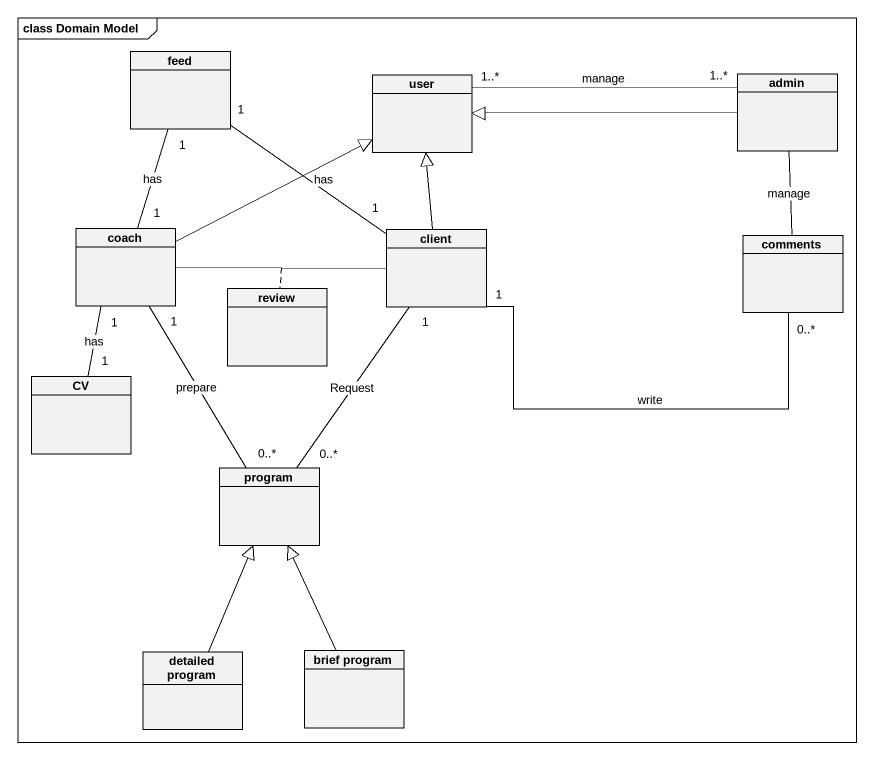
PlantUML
@startuml
mainframe class Domain Model
hide circle
hide empty members
class feed
class user
class admin
class coach
class client
class comments
class review
class CV
class program
class "detailed program" as detailed_program
class "brief program" as brief_program
feed "1" -- "1" client : has
admin "1..*" -left- "1..*" user : manage
admin -left-|> user
admin -- comments : manage
coach "1" -up- "1" feed : has
coach -right-|> user
coach -right- client
(coach, client) .. review
client -up-|> user
client "1" -right- "0..*" comments : write
CV "1" -up- "1" coach : has
program "0..*" -up- "1" coach : prepare
program "0..*" -up- "1" client : Request
detailed_program -up-|> program
brief_program -up-|> program
@enduml
